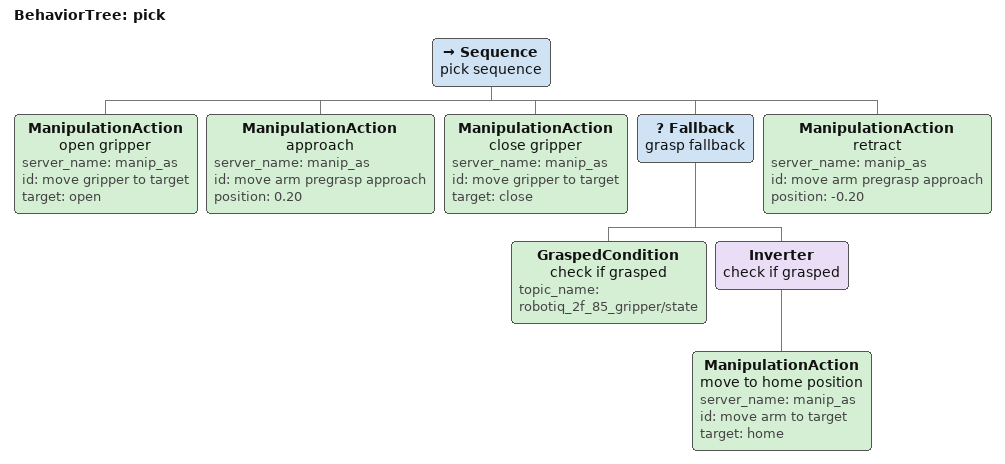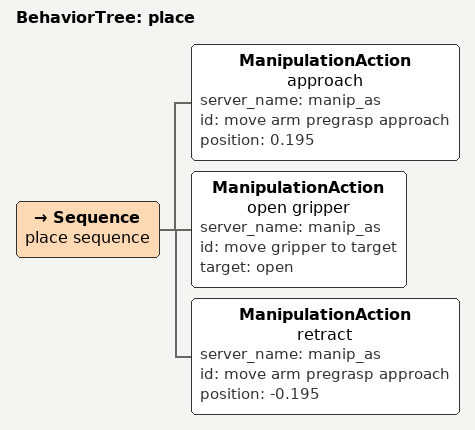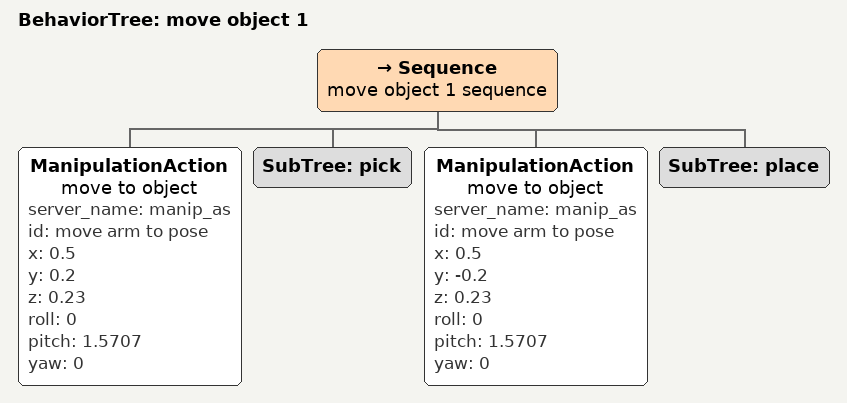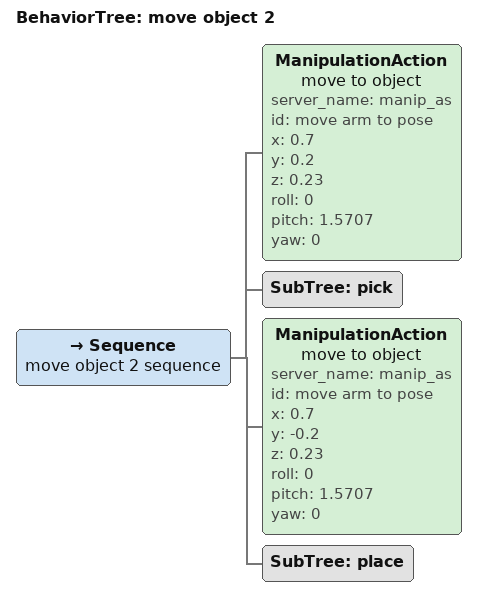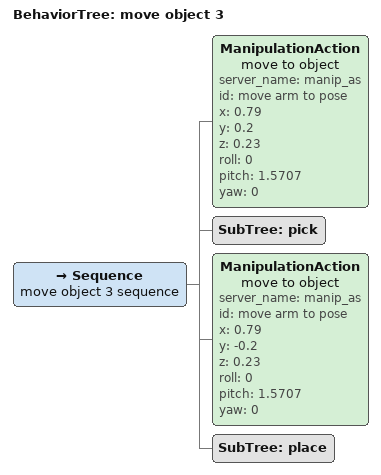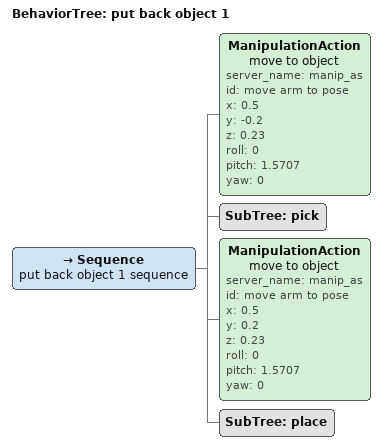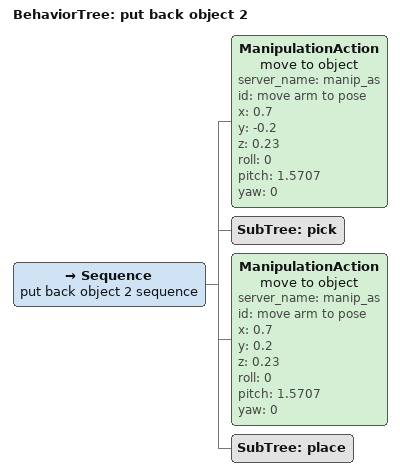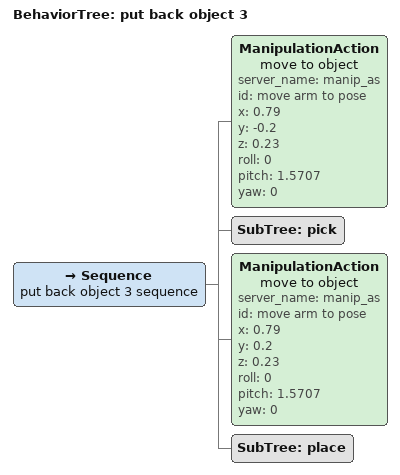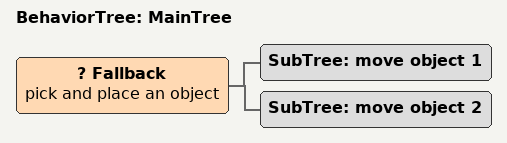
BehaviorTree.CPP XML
<root main_tree_to_execute="MainTree">

    <BehaviorTree ID="pick">
      <Sequence name="pick sequence">
        <ManipulationAction
          name="open gripper"
          server_name="manip_as"
          id="move gripper to target"
          target="open"
        />
        <ManipulationAction
          name="approach"
          server_name="manip_as"
          id="move arm pregrasp approach"
          position="0.20"
        />
        <ManipulationAction
          name="close gripper"
          server_name="manip_as"
          id="move gripper to target"
          target="close"
        />
        <Fallback name="grasp fallback">
            <GraspedCondition
                name="check if grasped"
                topic_name="robotiq_2f_85_gripper/state"
            />
            <Inverter name="check if grasped">
                <ManipulationAction
                    name="move to home position"
                    server_name="manip_as"
                    id="move arm to target"
                    target="home"
                />
            </Inverter>
        </Fallback>

        <ManipulationAction
          name="retract"
          server_name="manip_as"
          id="move arm pregrasp approach"
          position="-0.20"
        />
      </Sequence>
    </BehaviorTree>

    <BehaviorTree ID="place">
      <Sequence name="place sequence">
        <ManipulationAction
          name="approach"
          server_name="manip_as"
          id="move arm pregrasp approach"
          position="0.195"
        />
        <ManipulationAction
          name="open gripper"
          server_name="manip_as"
          id="move gripper to target"
          target="open"
        />
        <ManipulationAction
          name="retract"
          server_name="manip_as"
          id="move arm pregrasp approach"
          position="-0.195"
        />
      </Sequence>
    </BehaviorTree>

    <BehaviorTree ID="move object 1">
      <Sequence name="move object 1 sequence">
        <ManipulationAction
          name="move to object"
          server_name="manip_as"
          id="move arm to pose"
          x="0.5" y="0.2" z="0.23" roll="0" pitch="1.5707" yaw="0"
        />
        <SubTree ID="pick" />
        <ManipulationAction
          name="move to object"
          server_name="manip_as"
          id="move arm to pose"
          x="0.5" y="-0.2" z="0.23" roll="0" pitch="1.5707" yaw="0"
        />
        <SubTree ID="place" />
      </Sequence>
    </BehaviorTree>

    <BehaviorTree ID="move object 2">
      <Sequence name="move object 2 sequence">
        <ManipulationAction
          name="move to object"
          server_name="manip_as"
          id="move arm to pose"
          x="0.7" y="0.2" z="0.23" roll="0" pitch="1.5707" yaw="0"
        />
        <SubTree ID="pick" />
        <ManipulationAction
          name="move to object"
          server_name="manip_as"
          id="move arm to pose"
          x="0.7" y="-0.2" z="0.23" roll="0" pitch="1.5707" yaw="0"
        />
        <SubTree ID="place" />
      </Sequence>
    </BehaviorTree>

    <BehaviorTree ID="move object 3">
      <Sequence name="move object 3 sequence">
        <ManipulationAction
          name="move to object"
          server_name="manip_as"
          id="move arm to pose"
          x="0.79" y="0.2" z="0.23" roll="0" pitch="1.5707" yaw="0"
        />
        <SubTree ID="pick" />
        <ManipulationAction
          name="move to object"
          server_name="manip_as"
          id="move arm to pose"
          x="0.79" y="-0.2" z="0.23" roll="0" pitch="1.5707" yaw="0"
        />
        <SubTree ID="place" />
      </Sequence>
    </BehaviorTree>

    <BehaviorTree ID="put back object 1">
      <Sequence name="put back object 1 sequence">
        <ManipulationAction
          name="move to object"
          server_name="manip_as"
          id="move arm to pose"
          x="0.5" y="-0.2" z="0.23" roll="0" pitch="1.5707" yaw="0"
        />
        <SubTree ID="pick" />
        <ManipulationAction
          name="move to object"
          server_name="manip_as"
          id="move arm to pose"
          x="0.5" y="0.2" z="0.23" roll="0" pitch="1.5707" yaw="0"
        />
        <SubTree ID="place" />
      </Sequence>
    </BehaviorTree>

    <BehaviorTree ID="put back object 2">
      <Sequence name="put back object 2 sequence">
        <ManipulationAction
          name="move to object"
          server_name="manip_as"
          id="move arm to pose"
          x="0.7" y="-0.2" z="0.23" roll="0" pitch="1.5707" yaw="0"
        />
        <SubTree ID="pick" />
        <ManipulationAction
          name="move to object"
          server_name="manip_as"
          id="move arm to pose"
          x="0.7" y="0.2" z="0.23" roll="0" pitch="1.5707" yaw="0"
        />
        <SubTree ID="place" />
      </Sequence>
    </BehaviorTree>

    <BehaviorTree ID="put back object 3">
      <Sequence name="put back object 3 sequence">
        <ManipulationAction
          name="move to object"
          server_name="manip_as"
          id="move arm to pose"
          x="0.79" y="-0.2" z="0.23" roll="0" pitch="1.5707" yaw="0"
        />
        <SubTree ID="pick" />
        <ManipulationAction
          name="move to object"
          server_name="manip_as"
          id="move arm to pose"
          x="0.79" y="0.2" z="0.23" roll="0" pitch="1.5707" yaw="0"
        />
        <SubTree ID="place" />
      </Sequence>
    </BehaviorTree>

    <BehaviorTree ID="MainTree">

        <Fallback name="pick and place an object">

                <SubTree ID="move object 1" />

                <SubTree ID="move object 2" />

        </Fallback>

    </BehaviorTree>

  </root>
